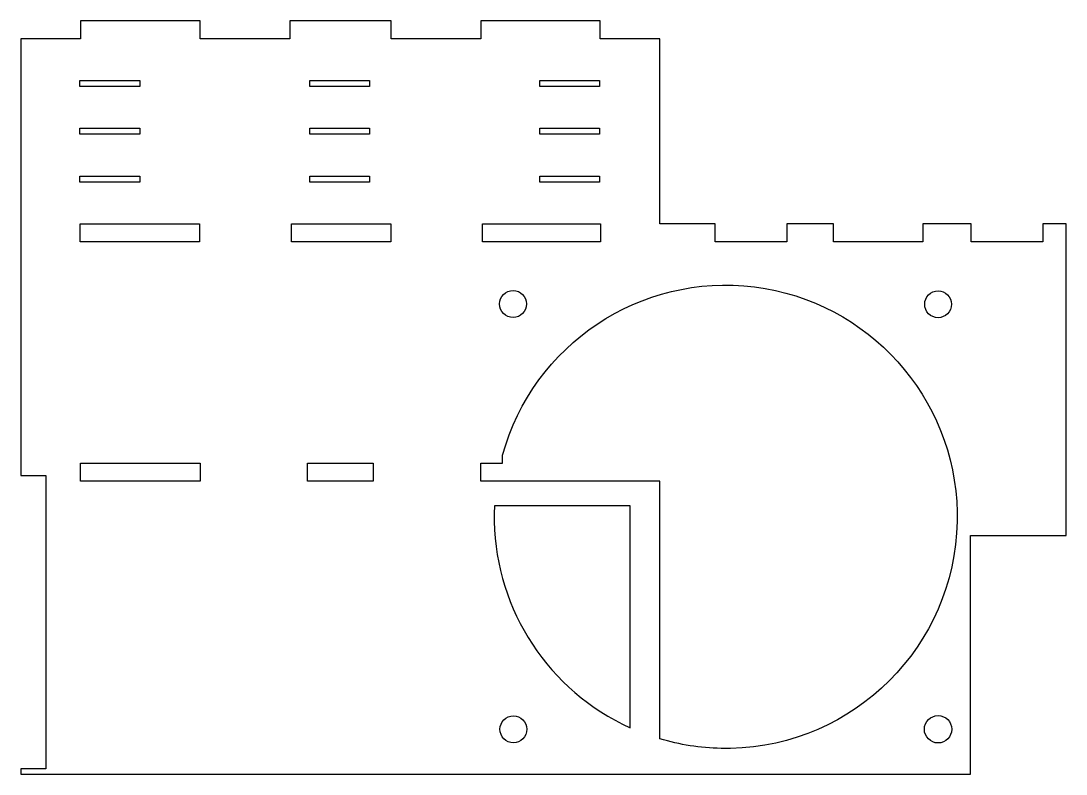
# Model space of a CAD drawing. Header units: millimetres. Extents: x -174 to 1, y 3 to 129.
import ezdxf

# ---------------------------------------------------------------- set-up
doc = ezdxf.new("R2010")
doc.units = ezdxf.units.MM
doc.layers.get('0').update_dxf_attribs({"linetype": 'CONTINUOUS'})

msp = doc.modelspace()

# ---------------------------------------------------------------- linework, layer by layer
for points in [[(-57.97, 92.15), (-57.97, 95.15), (-67.2, 95.15), (-67.2, 126.11), (-77.2, 126.11), (-77.2, 129.11), (-97.2, 129.11), (-97.2, 126.11), (-112.2, 126.11), (-112.2, 129.11), (-129.2, 129.11), (-129.2, 126.11), (-144.2, 126.11), (-144.2, 129.11), (-164.2, 129.11), (-164.2, 126.11), (-174.2, 126.11), (-174.2, 53.06), (-170, 53.06), (-170, 4), (-174.2, 4), (-174.2, 3.11), (-15.2, 3.11), (-15.2, 43), (0.8, 43), (0.8, 95.15), (-3.11, 95.15), (-3.11, 92.15), (-15.11, 92.15), (-15.11, 95.15), (-23.17, 95.15), (-23.17, 92.15), (-38.17, 92.15), (-38.17, 95.15), (-45.97, 95.15), (-45.97, 92.15)], [(-164.31, 118.15), (-164.31, 119.15), (-154.31, 119.15), (-154.31, 118.15)], [(-115.82, 118.15), (-125.82, 118.15), (-125.82, 119.15), (-115.82, 119.15)], [(-87.34, 119.15), (-77.34, 119.15), (-77.34, 118.15), (-87.34, 118.15)], [(-164.31, 110.15), (-164.31, 111.15), (-154.31, 111.15), (-154.31, 110.15)], [(-125.82, 110.15), (-125.82, 111.15), (-115.82, 111.15), (-115.82, 110.15)], [(-87.34, 110.15), (-87.34, 111.15), (-77.34, 111.15), (-77.34, 110.15)], [(-164.31, 102.15), (-164.31, 103.15), (-154.31, 103.15), (-154.31, 102.15)], [(-125.82, 102.15), (-125.82, 103.15), (-115.82, 103.15), (-115.82, 102.15)], [(-87.34, 103.15), (-77.34, 103.15), (-77.34, 102.15), (-87.34, 102.15)], [(-144.27, 95.15), (-144.27, 92.15), (-164.26, 92.15), (-164.26, 95.15)], [(-112.25, 95.15), (-112.25, 92.15), (-128.92, 92.15), (-128.92, 95.15)], [(-77.14, 95.15), (-77.14, 92.15), (-96.92, 92.15), (-96.92, 95.15)], [(-144.2, 52.11), (-164.2, 52.11), (-164.2, 55.11), (-144.2, 55.11)], [(-115.2, 52.11), (-126.2, 52.11), (-126.2, 55.11), (-115.2, 55.11)]]:
    msp.add_lwpolyline(points, close=True)
for points in [[(-67.21, 8.99), (-67.21, 52.11), (-97.2, 52.11), (-97.2, 55.11), (-93.56, 55.11), (-93.56, 56.48), (-93.55, 56.48, -0.864463), (-17.44, 46.94), (-17.44, 45.35, -0.402255), (-55.39, 7.4), (-56.98, 7.4, -0.067044)], [(-94.9, 47.98, 0.006679), (-94.94, 46.94), (-94.94, 45.35, 0.288696), (-72.21, 10.86), (-72.21, 47.98)]]:
    msp.add_lwpolyline(points, format="xyb", close=True)
for centre, radius in [((-91.79, 81.75), 2.26), ((-20.64, 81.7), 2.24), ((-91.74, 10.6), 2.25), ((-20.64, 10.6), 2.29)]:
    msp.add_circle(centre, radius)

doc.saveas('drawing.dxf')
